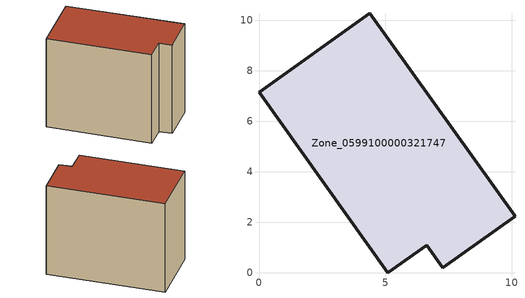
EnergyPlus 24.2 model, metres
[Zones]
Zone_0599100000321747
 floor ground (C_G): 0,7.15 4.39,10.28 10.13,2.24 7.28,0.21 6.64,1.1 5.09,0 z0
 wall outside (C_F): 4.39,10.28 0,7.15 5.09,0 6.64,1.1 7.28,0.21 10.13,2.24 4.39,10.28 z0:8.11
 roof outside (C_R): 10.13,2.24 4.39,10.28 0,7.15 5.09,0 6.64,1.1 7.28,0.21 z8.11
[BUILDING]
Pand.0599100000321747: North Axis=0; Terrain=City; Loads Convergence Tolerance Value=0.04; Temperature Convergence Tolerance Value=0.4; Solar Distribution=FullExterior; Maximum Number of Warmup Days=25; Minimum Number of Warmup Days=1
[Site:Location]
Rotterdam.The.Hague.AP_ZH_NLD Design_Conditions: Latitude=51.96; Longitude=4.45; Time Zone=1; Elevation=-4.5
[SITE:GROUNDTEMPERATURE:BUILDINGSURFACE]
18, 18, 18, 18, 18, 18, 18, 18, 18, 18, 18, 18
[MATERIAL] Thermal Absorptance=0.9; Solar Absorptance=0.7; Visible Absorptance=0.7
Name | Roughness | Thickness | Conductivity | Density | Specific Heat
G.TI.1975-1991 | MediumSmooth | 0.15 | 0.288461 | 540 | 1210
F.TI.1975-1991 | Rough | 0.3 | 0.230769 | 1920 | 840
R.TI.1975-1991 | MediumRough | 0.2 | 0.153846 | 1500 | 1000
[CONSTRUCTION]
C_G: G.TI.1975-1991
C_F: F.TI.1975-1991
C_R: R.TI.1975-1991
[ZONE]
Zone_0599100000321747: Type=1; Multiplier=1; Ceiling Height=Autocalculate; Volume=Autocalculate; Floor Area=autocalculate; Part of Total Floor Area=Yes
[ZONEINFILTRATION:DESIGNFLOWRATE]
Infil_Zone_0599100000321747: Zone or ZoneList or Space or SpaceList=Zone_0599100000321747; Schedule=AlwaysOn; Design Flow Rate Calculation Method=Flow/Area; Flow Rate per Floor Area=0.003; Constant Term Coefficient=1; Temperature Term Coefficient=0; Velocity Term Coefficient=0; Velocity Squared Term Coefficient=0
[HVACTEMPLATE:ZONE:IDEALLOADSAIRSYSTEM]
Zone_0599100000321747: Maximum Heating Supply Air Temperature=50; Minimum Cooling Supply Air Temperature=13; Maximum Heating Supply Air Humidity Ratio=0.0156; Minimum Cooling Supply Air Humidity Ratio=0.0077; Heating Limit=NoLimit; Cooling Limit=NoLimit; Dehumidification Control Type=ConstantSensibleHeatRatio; Cooling Sensible Heat Ratio=0.7; Dehumidification Setpoint=60; Humidification Control Type=None; Humidification Setpoint=30; Outdoor Air Method=None; Outdoor Air Flow Rate per Person=0.00944; Outdoor Air Flow Rate per Zone Floor Area=0; Outdoor Air Flow Rate per Zone=0; Demand Controlled Ventilation Type=None; Outdoor Air Economizer Type=NoEconomizer; Heat Recovery Type=None; Sensible Heat Recovery Effectiveness=0.7; Latent Heat Recovery Effectiveness=0.65
[ZONECONTROL:THERMOSTAT]
ThermostatControl_Zone_0599100000321747: Zone or ZoneList=Zone_0599100000321747; Control Type Schedule=DualSetpointControlType; Control 1=Thermostat_Zone_0599100000321747; Temperature Difference Between Cutout And Setpoint=0
[THERMOSTATSETPOINT:DUALSETPOINT]
Thermostat_Zone_0599100000321747: Heating Setpoint Temperature Schedule=HeatingSetpoint_Zone_0599100000321747; Cooling Setpoint Temperature Schedule=CoolingSetpoint_Zone_0599100000321747
[SCHEDULE:COMPACT]
HeatingSetpoint_Zone_0599100000321747: Through: 12/31, For: AllDays, Until: 24:00, 21
CoolingSetpoint_Zone_0599100000321747: Through: 12/31, For: AllDays, Until: 24:00, 24
DualSetpointControlType: Through: 12/31, For: AllDays, Until: 24:00, 4
AlwaysOn: Through: 12/31, For: AllDays, Until: 24:00, 1
